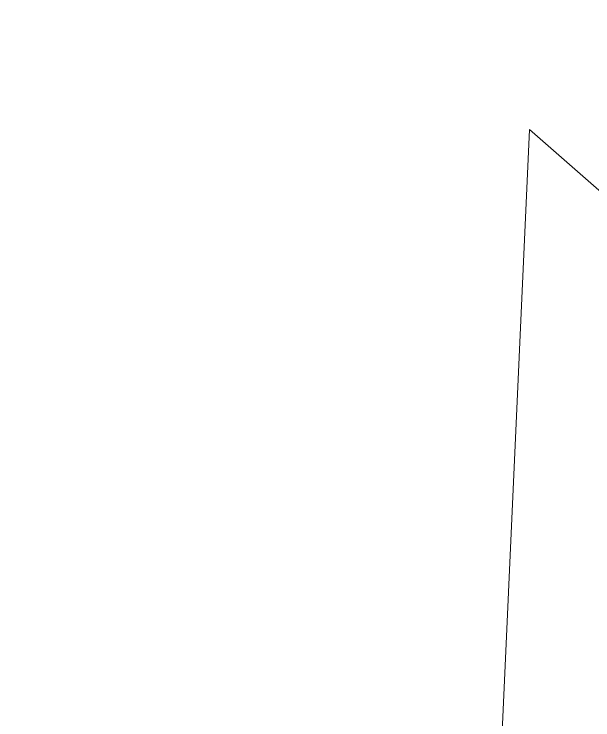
# Model space of a CAD drawing. Header units: millimetres. Extents: x -344 to 750, y -40 to 211.
# Drawn here: x 358.592 to 359.061, y 38.244 to 38.815 of the extents above; entities that cross this region are included whole.
import ezdxf

# ---------------------------------------------------------------- set-up
doc = ezdxf.new("R2010")
doc.units = ezdxf.units.MM
doc.header["$MEASUREMENT"] = 0
doc.layers.add('Camada 1', color=7, linetype='Continuous')

msp = doc.modelspace()

# ---------------------------------------------------------------- linework, layer by layer
at = {"layer": 'Camada 1', "color": 250, "lineweight": 9}
for points, knots in [([(328.7328, 78.8791), (328.7328, 78.8791), (328.7328, 28.6887), (328.7328, 28.6887), (328.7328, 28.6887), (328.7328, 28.6887), (378.9232, 28.6887), (378.9232, 28.6887), (378.9232, 28.6887), (378.9232, 28.6887), (378.9232, 78.8791), (378.9232, 78.8791), (378.9232, 78.8791), (378.9232, 78.8791), (328.7328, 78.8791), (328.7328, 78.8791)], [0, 0, 0, 0, 0.2, 0.2, 0.2, 0.2, 0.4, 0.4, 0.4, 0.4, 0.6, 0.6, 0.6, 0.6, 1, 1, 1, 1]), ([(354.082, 39.5345), (354.082, 39.5345), (354.209, 39.2551), (354.209, 39.2551), (354.209, 39.2551), (354.209, 39.2551), (354.3614, 39.0011), (354.3614, 39.0011), (354.3614, 39.0011), (354.3614, 39.0011), (354.5392, 38.7725), (354.5392, 38.7725), (354.5392, 38.7725), (354.5392, 38.7725), (354.7424, 38.5947), (354.7424, 38.5947), (354.7424, 38.5947), (354.7424, 38.5947), (354.971, 38.4423), (354.971, 38.4423), (354.971, 38.4423), (354.971, 38.4423), (355.225, 38.3153), (355.225, 38.3153), (355.225, 38.3153), (355.225, 38.3153), (355.479, 38.2137), (355.479, 38.2137), (355.479, 38.2137), (355.479, 38.2137), (355.7838, 38.1629), (355.7838, 38.1629), (355.7838, 38.1629), (355.7838, 38.1629), (356.2156, 38.1629), (356.2156, 38.1629), (356.2156, 38.1629), (356.2156, 38.1629), (356.6728, 38.2137), (356.6728, 38.2137), (356.6728, 38.2137), (356.6728, 38.2137), (357.1046, 38.3407), (357.1046, 38.3407), (357.1046, 38.3407), (357.1046, 38.3407), (357.5364, 38.5439), (357.5364, 38.5439), (357.5364, 38.5439), (357.5364, 38.5439), (357.9428, 38.7979), (357.9428, 38.7979), (357.9428, 38.7979), (357.9428, 38.7979), (358.3238, 39.1281), (358.3238, 39.1281), (358.3238, 39.1281), (358.3238, 39.1281), (358.6794, 39.5091), (358.6794, 39.5091), (358.6794, 39.5091), (358.6794, 39.5091), (358.9842, 39.9409), (358.9842, 39.9409), (358.9842, 39.9409), (358.9842, 39.9409), (359.3144, 40.5505), (359.3144, 40.5505), (359.3144, 40.5505), (359.3144, 40.5505), (359.5176, 41.1347), (359.5176, 41.1347), (359.5176, 41.1347), (359.5176, 41.1347), (359.6192, 41.7443), (359.6192, 41.7443), (359.6192, 41.7443), (359.6192, 41.7443), (359.6192, 42.3285), (359.6192, 42.3285), (359.6192, 42.3285), (359.6192, 42.3285), (359.8986, 41.5919), (359.8986, 41.5919), (359.8986, 41.5919), (359.8986, 41.5919), (360.1018, 40.8807), (360.1018, 40.8807), (360.1018, 40.8807), (360.1018, 40.8807), (360.2288, 40.1949), (360.2288, 40.1949), (360.2288, 40.1949), (360.2288, 40.1949), (360.2796, 39.5345), (360.2796, 39.5345), (360.2796, 39.5345), (360.2796, 39.5345), (360.2796, 38.9503), (360.2796, 38.9503)], [0, 0, 0, 0, 0.038462, 0.038462, 0.038462, 0.038462, 0.076923, 0.076923, 0.076923, 0.076923, 0.115385, 0.115385, 0.115385, 0.115385, 0.153846, 0.153846, 0.153846, 0.153846, 0.192308, 0.192308, 0.192308, 0.192308, 0.230769, 0.230769, 0.230769, 0.230769, 0.269231, 0.269231, 0.269231, 0.269231, 0.307692, 0.307692, 0.307692, 0.307692, 0.346154, 0.346154, 0.346154, 0.346154, 0.384615, 0.384615, 0.384615, 0.384615, 0.423077, 0.423077, 0.423077, 0.423077, 0.461538, 0.461538, 0.461538, 0.461538, 0.5, 0.5, 0.5, 0.5, 0.538462, 0.538462, 0.538462, 0.538462, 0.576923, 0.576923, 0.576923, 0.576923, 0.615385, 0.615385, 0.615385, 0.615385, 0.653846, 0.653846, 0.653846, 0.653846, 0.692308, 0.692308, 0.692308, 0.692308, 0.730769, 0.730769, 0.730769, 0.730769, 0.769231, 0.769231, 0.769231, 0.769231, 0.807692, 0.807692, 0.807692, 0.807692, 0.846154, 0.846154, 0.846154, 0.846154, 0.884615, 0.884615, 0.884615, 0.884615, 0.923077, 0.923077, 0.923077, 0.923077, 1, 1, 1, 1]), ([(360.1679, 38.2319), (360.1679, 38.2319), (359.9494, 37.5787), (359.9494, 37.5787), (359.9494, 37.5787), (359.9494, 37.5787), (359.924, 37.6041), (359.924, 37.6041), (359.924, 37.6041), (359.924, 37.6041), (359.8732, 37.7057), (359.8732, 37.7057), (359.8732, 37.7057), (359.8732, 37.7057), (359.797, 37.8327), (359.797, 37.8327), (359.797, 37.8327), (359.797, 37.8327), (359.6954, 37.9851), (359.6954, 37.9851), (359.6954, 37.9851), (359.6954, 37.9851), (359.5684, 38.1629), (359.5684, 38.1629), (359.5684, 38.1629), (359.5684, 38.1629), (359.3906, 38.3661), (359.3906, 38.3661), (359.3906, 38.3661), (359.3906, 38.3661), (359.2128, 38.5439), (359.2128, 38.5439), (359.2128, 38.5439), (359.2128, 38.5439), (359.0096, 38.7217), (359.0096, 38.7217), (359.0096, 38.7217), (359.0096, 38.7217), (358.9842, 38.1629), (358.9842, 38.1629), (358.9842, 38.1629), (358.9842, 38.1629), (358.9334, 37.6295), (358.9334, 37.6295), (358.9334, 37.6295), (358.9334, 37.6295), (358.8572, 37.0961), (358.8572, 37.0961), (358.8572, 37.0961), (358.8572, 37.0961), (358.7302, 36.6135), (358.7302, 36.6135), (358.7302, 36.6135), (358.7302, 36.6135), (358.5524, 36.1563), (358.5524, 36.1563), (358.5524, 36.1563), (358.5524, 36.1563), (358.3746, 35.7753), (358.3746, 35.7753), (358.3746, 35.7753), (358.3746, 35.7753), (358.1714, 35.4705), (358.1714, 35.4705), (358.1714, 35.4705), (358.1714, 35.4705), (357.9682, 35.2165), (357.9682, 35.2165), (357.9682, 35.2165), (357.9682, 35.2165), (357.9174, 35.7753), (357.9174, 35.7753), (357.9174, 35.7753), (357.9174, 35.7753), (357.7396, 36.2579), (357.7396, 36.2579), (357.7396, 36.2579), (357.7396, 36.2579), (357.5364, 36.6135), (357.5364, 36.6135), (357.5364, 36.6135), (357.5364, 36.6135), (357.4348, 36.7405), (357.4348, 36.7405), (357.4348, 36.7405), (357.4348, 36.7405), (357.4094, 36.6643), (357.4094, 36.6643), (357.4094, 36.6643), (357.4094, 36.6643), (357.3078, 36.4865), (357.3078, 36.4865), (357.3078, 36.4865), (357.3078, 36.4865), (357.13, 36.2071), (357.13, 36.2071), (357.13, 36.2071), (357.13, 36.2071), (356.9268, 35.8769), (356.9268, 35.8769), (356.9268, 35.8769), (356.9268, 35.8769), (356.6474, 35.5721), (356.6474, 35.5721), (356.6474, 35.5721), (356.6474, 35.5721), (356.3426, 35.2927), (356.3426, 35.2927), (356.3426, 35.2927), (356.3426, 35.2927), (356.0124, 35.0895), (356.0124, 35.0895), (356.0124, 35.0895), (356.0124, 35.0895), (355.6314, 34.9879), (355.6314, 34.9879), (355.6314, 34.9879), (355.6314, 34.9879), (355.733, 35.1403), (355.733, 35.1403), (355.733, 35.1403), (355.733, 35.1403), (355.9108, 35.4959), (355.9108, 35.4959), (355.9108, 35.4959), (355.9108, 35.4959), (356.0886, 35.9531), (356.0886, 35.9531), (356.0886, 35.9531), (356.0886, 35.9531), (356.114, 36.3849), (356.114, 36.3849), (356.114, 36.3849), (356.114, 36.3849), (355.733, 36.1817), (355.733, 36.1817), (355.733, 36.1817), (355.733, 36.1817), (355.3012, 36.0547), (355.3012, 36.0547), (355.3012, 36.0547), (355.3012, 36.0547), (354.844, 36.0039), (354.844, 36.0039), (354.844, 36.0039), (354.844, 36.0039), (354.2469, 36.0369), (354.2469, 36.0369), (354.2469, 36.0369), (354.2469, 36.0369), (353.7466, 35.3766), (353.7466, 35.3766)], [0, 0, 0, 0, 0.025641, 0.025641, 0.025641, 0.025641, 0.051282, 0.051282, 0.051282, 0.051282, 0.076923, 0.076923, 0.076923, 0.076923, 0.102564, 0.102564, 0.102564, 0.102564, 0.128205, 0.128205, 0.128205, 0.128205, 0.153846, 0.153846, 0.153846, 0.153846, 0.179487, 0.179487, 0.179487, 0.179487, 0.205128, 0.205128, 0.205128, 0.205128, 0.230769, 0.230769, 0.230769, 0.230769, 0.25641, 0.25641, 0.25641, 0.25641, 0.282051, 0.282051, 0.282051, 0.282051, 0.307692, 0.307692, 0.307692, 0.307692, 0.333333, 0.333333, 0.333333, 0.333333, 0.358974, 0.358974, 0.358974, 0.358974, 0.384615, 0.384615, 0.384615, 0.384615, 0.410256, 0.410256, 0.410256, 0.410256, 0.435897, 0.435897, 0.435897, 0.435897, 0.461538, 0.461538, 0.461538, 0.461538, 0.487179, 0.487179, 0.487179, 0.487179, 0.512821, 0.512821, 0.512821, 0.512821, 0.538462, 0.538462, 0.538462, 0.538462, 0.564103, 0.564103, 0.564103, 0.564103, 0.589744, 0.589744, 0.589744, 0.589744, 0.615385, 0.615385, 0.615385, 0.615385, 0.641026, 0.641026, 0.641026, 0.641026, 0.666667, 0.666667, 0.666667, 0.666667, 0.692308, 0.692308, 0.692308, 0.692308, 0.717949, 0.717949, 0.717949, 0.717949, 0.74359, 0.74359, 0.74359, 0.74359, 0.769231, 0.769231, 0.769231, 0.769231, 0.794872, 0.794872, 0.794872, 0.794872, 0.820513, 0.820513, 0.820513, 0.820513, 0.846154, 0.846154, 0.846154, 0.846154, 0.871795, 0.871795, 0.871795, 0.871795, 0.897436, 0.897436, 0.897436, 0.897436, 0.923077, 0.923077, 0.923077, 0.923077, 0.948718, 0.948718, 0.948718, 0.948718, 1, 1, 1, 1])]:
    msp.add_open_spline(points, degree=3, knots=knots, dxfattribs=at)

doc.saveas('drawing.dxf')
